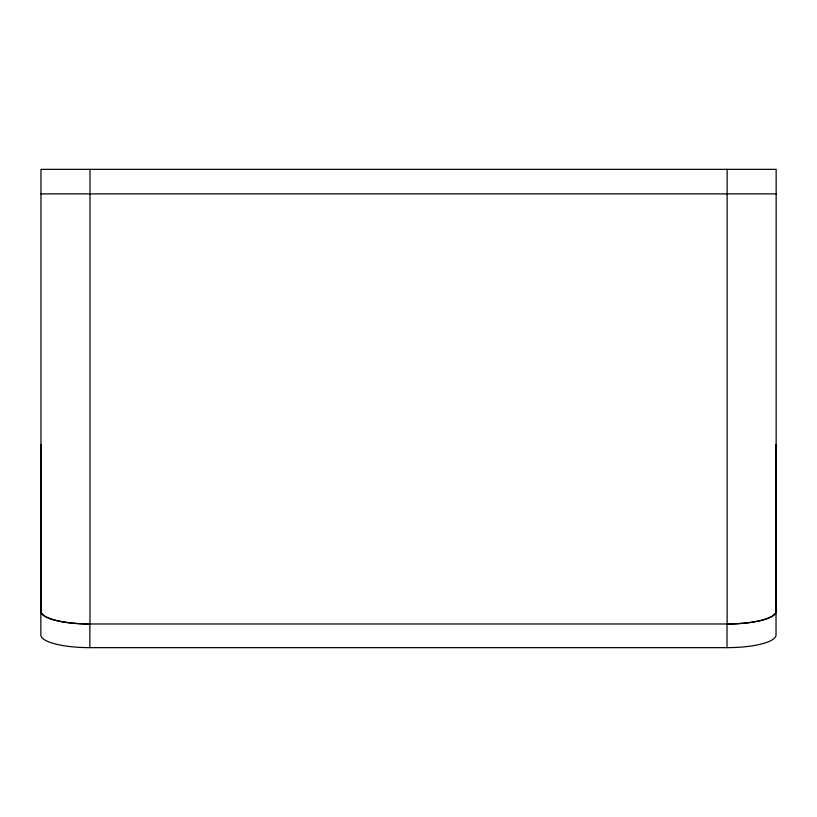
<?xml version="1.0" encoding="UTF-8"?>
<svg xmlns="http://www.w3.org/2000/svg" width="817" height="817" viewBox="0 0 817 817"><rect width="100%" height="100%" fill="white"/><g stroke="black" fill="none" stroke-linecap="round" stroke-linejoin="round"><path stroke-width="1.23" d="M40.973 193.864L776.15 193.864M40.85 611.29A49.01 12.684 0 0 0 89.86 623.974L727.14 623.974A49.01 12.684 0 0 0 776.15 611.29L776.15 169.354L40.973 169.354L40.973 611.29A49.01 12.684 0 0 0 89.982 623.974L89.982 169.354M41.269 444.724A49.01 12.684 0 0 0 40.85 446.378L40.85 634.962A49.01 12.684 0 0 0 89.86 647.646L727.018 647.646A49.01 12.684 0 0 0 776.027 634.962L776.027 446.378M727.14 169.354L727.14 623.974M727.018 647.646L727.018 623.974A49.01 12.684 0 0 0 776.027 611.29M89.86 623.974L89.86 647.646M40.85 470.051A49.01 12.684 0 0 1 41.269 468.396M775.731 444.724A49.01 12.684 0 0 1 776.15 446.378"/></g></svg>
